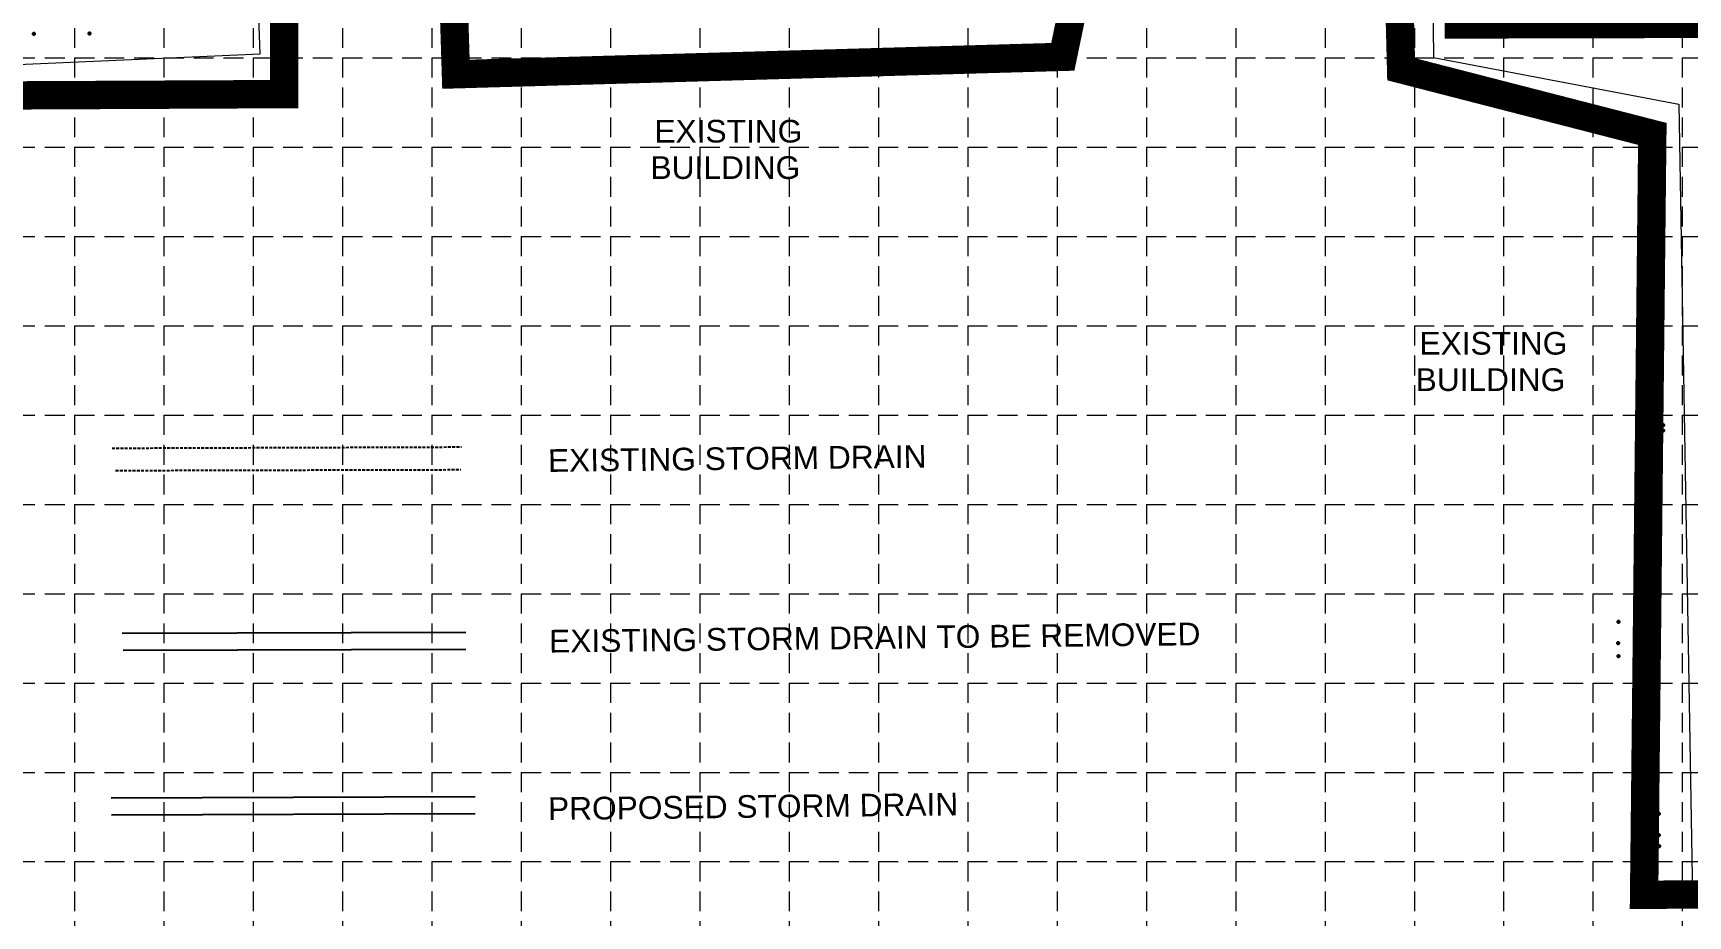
# Model space of a CAD drawing. Header units: feet. Extents: x 2331696 to 2332706, y 6924295 to 6924927.
# Drawn here: x 2331925.9 to 2332217.7, y 6924506.8 to 6924662.5 of the extents above; entities that cross this region are included whole.
import ezdxf
from ezdxf.enums import TextEntityAlignment as Align

# ---------------------------------------------------------------- set-up
doc = ezdxf.new("R2010")
doc.units = ezdxf.units.FT
doc.header["$MEASUREMENT"] = 0
doc.linetypes.add('DASHED', pattern=[0.75, 0.5, -0.25])
doc.linetypes.add('HIDDEN', pattern=[0.375, 0.25, -0.125])
for name, color, linetype in [('A-building', 3, 'Continuous'), ('A-BULDG-TXT', 4, 'Continuous'), ('BNDY', 7, 'Continuous'), ('EX-ELEC-FRZ', 30, 'Continuous'), ('EX-SD', 91, 'Continuous'), ('EX-SD-REMOVE', 81, 'Continuous'), ('EX-SPOT-ELEV', 7, 'Continuous'), ('GRID', 254, 'HIDDEN'), ('Level 58', 7, 'Continuous'), ('SD-LN', 5, 'Continuous'), ('TXT-FRZ', 4, 'Continuous')]:
    doc.layers.add(name, color=color, linetype=linetype)
doc.styles.get("Standard").update_dxf_attribs({"font": 'ARIAL.TTF'})

# ---------------------------------------------------------------- blocks, each defined once
blk = doc.blocks.new('SURFPT_159')
at = {"layer": 'Level 58', "color": 51, "linetype": 'Continuous', "lineweight": 53}
blk.add_point((0, 0), dxfattribs=at)
blk = doc.blocks.new('SURFPT_160')
at = {"layer": 'Level 58', "color": 51, "linetype": 'Continuous', "lineweight": 53}
blk.add_point((0, 0), dxfattribs=at)
blk = doc.blocks.new('SURFPT_161')
at = {"layer": 'Level 58', "color": 51, "linetype": 'Continuous', "lineweight": 53}
blk.add_point((0, 0), dxfattribs=at)
blk = doc.blocks.new('SURFPT_162')
at = {"layer": 'Level 58', "color": 51, "linetype": 'Continuous', "lineweight": 53}
blk.add_point((0, 0), dxfattribs=at)
blk = doc.blocks.new('SURFPT_163')
at = {"layer": 'Level 58', "color": 51, "linetype": 'Continuous', "lineweight": 53}
blk.add_point((0, 0), dxfattribs=at)
blk = doc.blocks.new('SURFPT_164')
at = {"layer": 'Level 58', "color": 51, "linetype": 'Continuous', "lineweight": 53}
blk.add_point((0, 0), dxfattribs=at)
blk = doc.blocks.new('SURFPT_165')
at = {"layer": 'Level 58', "color": 51, "linetype": 'Continuous', "lineweight": 53}
blk.add_point((0, 0), dxfattribs=at)
blk = doc.blocks.new('SURFPT_167')
at = {"layer": 'Level 58', "color": 51, "linetype": 'Continuous', "lineweight": 53}
blk.add_point((0, 0), dxfattribs=at)
blk = doc.blocks.new('SURFPT_168')
at = {"layer": 'Level 58', "color": 51, "linetype": 'Continuous', "lineweight": 53}
blk.add_point((0, 0), dxfattribs=at)
blk = doc.blocks.new('SURFPT_169')
at = {"layer": 'Level 58', "color": 51, "linetype": 'Continuous', "lineweight": 53}
blk.add_point((0, 0), dxfattribs=at)
blk = doc.blocks.new('SURFPT_170')
at = {"layer": 'Level 58', "color": 51, "linetype": 'Continuous', "lineweight": 53}
blk.add_point((0, 0), dxfattribs=at)
blk = doc.blocks.new('SURFPT_171')
at = {"layer": 'Level 58', "color": 51, "linetype": 'Continuous', "lineweight": 53}
blk.add_point((0, 0), dxfattribs=at)
blk = doc.blocks.new('SURFPT_172')
at = {"layer": 'Level 58', "color": 51, "linetype": 'Continuous', "lineweight": 53}
blk.add_point((0, 0), dxfattribs=at)
blk = doc.blocks.new('SURFPT_173')
at = {"layer": 'Level 58', "color": 51, "linetype": 'Continuous', "lineweight": 53}
blk.add_point((0, 0), dxfattribs=at)
blk = doc.blocks.new('SURFPT_280')
at = {"layer": 'Level 58', "color": 51, "linetype": 'Continuous', "lineweight": 53}
blk.add_point((0, 0), dxfattribs=at)
blk = doc.blocks.new('SURFPT_281')
at = {"layer": 'Level 58', "color": 51, "linetype": 'Continuous', "lineweight": 53}
blk.add_point((0, 0), dxfattribs=at)
blk = doc.blocks.new('SURFPT_563')
at = {"layer": 'Level 58', "color": 51, "linetype": 'Continuous', "lineweight": 53}
blk.add_point((0, 0), dxfattribs=at)
blk = doc.blocks.new('SURFPT_564')
at = {"layer": 'Level 58', "color": 51, "linetype": 'Continuous', "lineweight": 53}
blk.add_point((0, 0), dxfattribs=at)
blk = doc.blocks.new('SURFPT_565')
at = {"layer": 'Level 58', "color": 51, "linetype": 'Continuous', "lineweight": 53}
blk.add_point((0, 0), dxfattribs=at)
blk = doc.blocks.new('SURFPT_566')
at = {"layer": 'Level 58', "color": 51, "linetype": 'Continuous', "lineweight": 53}
blk.add_point((0, 0), dxfattribs=at)
blk = doc.blocks.new('SURFPT_567')
at = {"layer": 'Level 58', "color": 51, "linetype": 'Continuous', "lineweight": 53}
blk.add_point((0, 0), dxfattribs=at)
blk = doc.blocks.new('SURFPT_568')
at = {"layer": 'Level 58', "color": 51, "linetype": 'Continuous', "lineweight": 53}
blk.add_point((0, 0), dxfattribs=at)
blk = doc.blocks.new('SURFPT_569')
at = {"layer": 'Level 58', "color": 51, "linetype": 'Continuous', "lineweight": 53}
blk.add_point((0, 0), dxfattribs=at)
blk = doc.blocks.new('SURFPT_571')
at = {"layer": 'Level 58', "color": 51, "linetype": 'Continuous', "lineweight": 53}
blk.add_point((0, 0), dxfattribs=at)
blk = doc.blocks.new('SURFPT_572')
at = {"layer": 'Level 58', "color": 51, "linetype": 'Continuous', "lineweight": 53}
blk.add_point((0, 0), dxfattribs=at)
blk = doc.blocks.new('SURFPT_573')
at = {"layer": 'Level 58', "color": 51, "linetype": 'Continuous', "lineweight": 53}
blk.add_point((0, 0), dxfattribs=at)
blk = doc.blocks.new('SURFPT_574')
at = {"layer": 'Level 58', "color": 51, "linetype": 'Continuous', "lineweight": 53}
blk.add_point((0, 0), dxfattribs=at)
blk = doc.blocks.new('SURFPT_575')
at = {"layer": 'Level 58', "color": 51, "linetype": 'Continuous', "lineweight": 53}
blk.add_point((0, 0), dxfattribs=at)
blk = doc.blocks.new('SURFPT_576')
at = {"layer": 'Level 58', "color": 51, "linetype": 'Continuous', "lineweight": 53}
blk.add_point((0, 0), dxfattribs=at)
blk = doc.blocks.new('SURFPT_577')
at = {"layer": 'Level 58', "color": 51, "linetype": 'Continuous', "lineweight": 53}
blk.add_point((0, 0), dxfattribs=at)

msp = doc.modelspace()

# ---------------------------------------------------------------- linework, layer by layer
at = {"layer": 'A-building', "color": 7, "const_width": 3}
msp.add_lwpolyline([(2332220.43, 6924725.08), (2332363.18, 6924725.41), (2332363.65, 6924518.91), (2332221.65, 6924518.58), (2332221.32, 6924663.14), (2332176.32, 6924663.03), (2332176.17, 6924729.48), (2332176.17, 6924729.48), (2332210.17, 6924729.56), (2332210.18, 6924725.06), (2332210.18, 6924725.06), (2332210.18, 6924725.06), (2332210.18, 6924725.06), (2332210.18, 6924725.06), (2332219.09, 6924725.08), (2332219.08, 6924729.58), (2332220.42, 6924729.58), (2332220.43, 6924725.08)], dxfattribs=at)
at = {"layer": 'BNDY', "linetype": 'Continuous', "lineweight": 0}
msp.add_lwpolyline([(2332407.68, 6924806.49), (2332041.18, 6924807.95), (2331770.23, 6924807.95), (2331758.56, 6924761), (2331747.07, 6924740.52), (2331779.69, 6924716.11), (2331821.81, 6924719.35), (2331922, 6924717.65), (2331921.93, 6924691.76), (2331923.21, 6924656.96), (2331965.93, 6924658.84), (2331963.63, 6924721.7), (2332002.58, 6924722.54), (2332003.9, 6924704.1), (2332100.54, 6924705.98), (2332103.05, 6924720.01), (2332172.14, 6924721.19), (2332172.84, 6924658.21), (2332216.09, 6924649.99), (2332218.48, 6924510.31)], dxfattribs=at)
at = {"layer": 'EX-SD', "color": 143, "linetype": 'DASHED'}
for p, q in [((2331939.79, 6924589.32), (2332001.41, 6924589.53)), ((2331940.43, 6924585.38), (2332001.31, 6924585.53))]:
    msp.add_line(p, q, dxfattribs=at)
at = {"layer": 'EX-SD-REMOVE'}
for p, q in [((2332002.17, 6924556.81), (2331941.58, 6924556.66)), ((2332002.17, 6924553.81), (2331941.75, 6924553.62))]:
    msp.add_line(p, q, dxfattribs=at)
at = {"layer": 'GRID', "color": 252, "linetype": 'HIDDEN', "lineweight": 0, "ltscale": 14}
for p, q in [((2331933.2, 6924910.15), (2331933.2, 6924358.83)), ((2331948.95, 6924910.15), (2331948.95, 6924358.83)), ((2331964.7, 6924910.15), (2331964.7, 6924358.83)), ((2331980.45, 6924910.15), (2331980.45, 6924358.83)), ((2331996.2, 6924910.15), (2331996.2, 6924358.83)), ((2332011.95, 6924910.15), (2332011.95, 6924358.83)), ((2332027.7, 6924910.15), (2332027.7, 6924358.83)), ((2332043.45, 6924910.15), (2332043.45, 6924358.83)), ((2332059.2, 6924910.15), (2332059.2, 6924358.83)), ((2332074.95, 6924910.15), (2332074.95, 6924358.83)), ((2332090.7, 6924910.15), (2332090.7, 6924358.83)), ((2332106.45, 6924910.15), (2332106.45, 6924358.83)), ((2332122.2, 6924910.15), (2332122.2, 6924358.83)), ((2332137.95, 6924910.15), (2332137.95, 6924358.83)), ((2332153.7, 6924910.15), (2332153.7, 6924358.83)), ((2332169.45, 6924910.15), (2332169.45, 6924358.83)), ((2332185.2, 6924910.15), (2332185.2, 6924358.83)), ((2332200.95, 6924910.15), (2332200.95, 6924358.83)), ((2332216.7, 6924910.15), (2332216.7, 6924358.83)), ((2331712.7, 6924658.15), (2332689.2, 6924658.15)), ((2331712.7, 6924642.4), (2332689.2, 6924642.4)), ((2331712.7, 6924626.65), (2332689.2, 6924626.65)), ((2331712.7, 6924610.9), (2332689.2, 6924610.9)), ((2331712.7, 6924595.15), (2332689.2, 6924595.15)), ((2331712.7, 6924579.4), (2332689.2, 6924579.4)), ((2331712.7, 6924563.65), (2332689.2, 6924563.65)), ((2331712.7, 6924547.9), (2332689.2, 6924547.9)), ((2331712.7, 6924532.15), (2332689.2, 6924532.15)), ((2331712.7, 6924516.4), (2332689.2, 6924516.4))]:
    msp.add_line(p, q, dxfattribs=at)
at = {"layer": 'SD-LN'}
for points in [[(2332003.82, 6924527.84), (2331939.66, 6924527.58)], [(2332003.83, 6924524.84), (2331939.67, 6924524.58)]]:
    msp.add_lwpolyline(points, dxfattribs=at)
at = {"layer": 'TXT-FRZ', "color": 1, "linetype": 'DASHED', "ltscale": 40, "const_width": 5}
msp.add_lwpolyline([(2332229.33, 6924810.28), (2331750.15, 6924812.64), (2331748.1, 6924712.33), (2331774.46, 6924699.66), (2331775.1, 6924714.14), (2331916.66, 6924712.86), (2331918.62, 6924651.5), (2331970.17, 6924651.75), (2331970.17, 6924711.37), (2331998.68, 6924711.37), (2332000.44, 6924655.25), (2332107.46, 6924658.32), (2332112.29, 6924681.56), (2332133.78, 6924684.19), (2332133.78, 6924706.55), (2332165.81, 6924706.99), (2332167.12, 6924656.13), (2332211.42, 6924644.73), (2332209.97, 6924510.55), (2332369.27, 6924511.79)], dxfattribs=at)

# ---------------------------------------------------------------- block references
at = {"layer": 'EX-SPOT-ELEV'}
for name, p in [('SURFPT_280', (2331926, 6924662.35, 703.82)), ('SURFPT_281', (2331935.82, 6924662.44, 703.01)), ('SURFPT_565', (2332212.42, 6924592.37, 698.63)), ('SURFPT_563', (2332213.34, 6924593.37, 698.63)), ('SURFPT_564', (2332213.35, 6924592.4, 698.63)), ('SURFPT_566', (2332212.35, 6924587.43, 699.07)), ('SURFPT_567', (2332212.31, 6924581.14, 699.07)), ('SURFPT_569', (2332212.41, 6924563.12, 699.07)), ('SURFPT_568', (2332212.43, 6924563.75, 699.07)), ('SURFPT_571', (2332205.45, 6924558.7, 702.48)), ('SURFPT_572', (2332205.39, 6924554.94, 702.47)), ('SURFPT_573', (2332205.44, 6924552.65, 702.47)), ('SURFPT_574', (2332212.32, 6924552.66, 702.3)), ('SURFPT_575', (2332212.59, 6924524.85, 702.47)), ('SURFPT_576', (2332212.56, 6924521.1, 702.46)), ('SURFPT_577', (2332212.62, 6924519.14, 702.43))]:
    msp.add_blockref(name, p, dxfattribs=at)
at = {"layer": 'EX-SPOT-ELEV', "rotation": 0.6484833333000002}
for name, p in [('SURFPT_161', (2332212.42, 6924592.37, 698.63)), ('SURFPT_159', (2332213.34, 6924593.37, 698.63)), ('SURFPT_160', (2332213.35, 6924592.4, 698.63)), ('SURFPT_162', (2332212.35, 6924587.43, 699.07)), ('SURFPT_163', (2332212.31, 6924581.14, 699.07)), ('SURFPT_165', (2332212.41, 6924563.12, 699.07)), ('SURFPT_164', (2332212.43, 6924563.75, 699.07)), ('SURFPT_167', (2332205.45, 6924558.7, 702.48)), ('SURFPT_168', (2332205.39, 6924554.94, 702.47)), ('SURFPT_169', (2332205.44, 6924552.65, 702.47)), ('SURFPT_170', (2332212.32, 6924552.66, 702.3)), ('SURFPT_171', (2332212.59, 6924524.85, 702.47)), ('SURFPT_172', (2332212.56, 6924521.1, 702.46)), ('SURFPT_173', (2332212.62, 6924519.14, 702.43))]:
    msp.add_blockref(name, p, dxfattribs=at)

# ---------------------------------------------------------------- texts
at = {"layer": 'A-BULDG-TXT', "color": 7}
for s, p in [('EXISTING', (2332035.44, 6924643.21)), ('BUILDING', (2332034.76, 6924636.79)), ('EXISTING', (2332170.36, 6924605.81)), ('BUILDING', (2332169.68, 6924599.4))]:
    msp.add_text(s, height=4, dxfattribs=at).set_placement(p)
at = {"layer": 'EX-ELEC-FRZ', "color": 143}
msp.add_text('EXISTING STORM DRAIN', height=4, rotation=0.6485, dxfattribs=at).set_placement((2332050.04, 6924587.5), align=Align.MIDDLE_CENTER)
at = {"layer": 'EX-ELEC-FRZ', "color": 3}
msp.add_text('EXISTING STORM DRAIN TO BE REMOVED', height=4, rotation=0.6485, dxfattribs=at).set_placement((2332074.3, 6924555.92), align=Align.MIDDLE_CENTER)
at = {"layer": 'EX-ELEC-FRZ', "color": 5}
msp.add_text('PROPOSED STORM DRAIN', height=4, rotation=0.6485, dxfattribs=at).set_placement((2332052.84, 6924526.14), align=Align.MIDDLE_CENTER)

doc.saveas('drawing.dxf')
